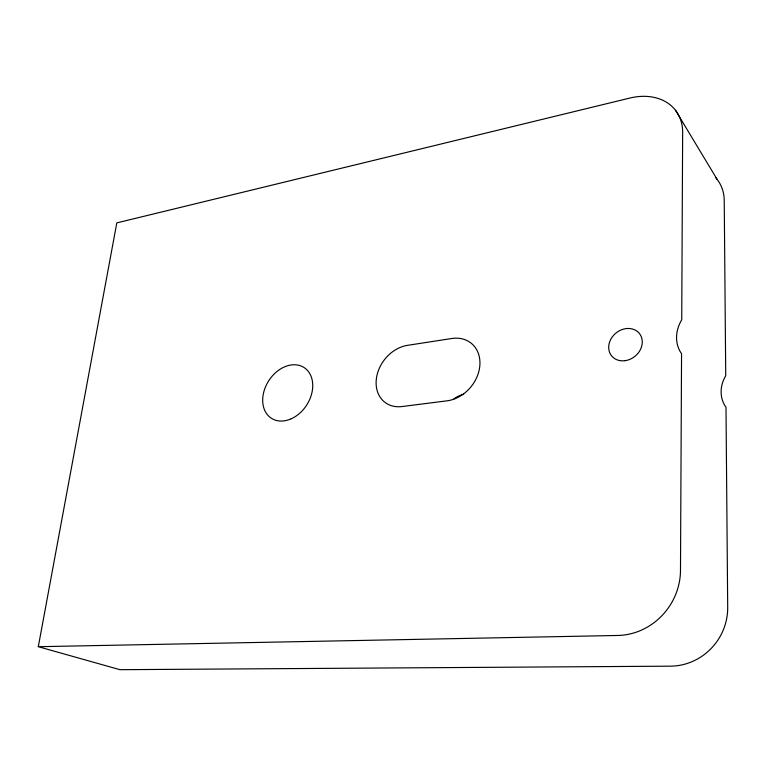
<?xml version="1.0" encoding="UTF-8"?>
<svg xmlns="http://www.w3.org/2000/svg" width="766" height="766" viewBox="0 0 766 766"><rect width="100%" height="100%" fill="white"/><g stroke="black" fill="none" stroke-linecap="round" stroke-linejoin="round"><path stroke-width="1.15" d="M38.3 646.696L116.805 222.896L629.939 98.038A57.105 43.116 -36.3 0 1 682.65 132.288L681.73 319.786A37.553 31.799 -31.6 0 0 681.558 353.729L680.486 570.459A62.621 58.321 -54.9 0 1 617.836 635.464L38.3 646.696L119.936 669.685L670.442 666.171A57 54.826 -54.4 0 0 727.7 607.352L725.996 407.292A34.355 29.998 -27.3 0 1 725.728 375.752L724.234 200.501A52.548 41.46 -34.1 0 0 715.846 177.865M675.488 110.247L717.235 179.55M453.912 398.837A30.659 25.335 -52.5 0 1 463.612 394.174M451.777 338.505L407.416 345.361A33.225 26.216 -52.9 0 0 376.24 379.955A33.225 26.216 -52.9 0 0 401.968 406.545L447.066 400.829A33.953 27.27 -50.7 0 0 479.861 365.382A33.953 27.27 -50.7 0 0 451.777 338.505M625.257 360.662A17.848 15.023 -38.8 0 0 640.137 334.503A17.848 15.023 -38.8 0 0 611.048 338.811A17.848 15.023 -38.8 0 0 625.257 360.662M291.147 418.82A30.171 22.54 -57.2 0 0 307.472 370.438A30.171 22.54 -57.2 0 0 264.538 389.434A30.171 22.54 -57.2 0 0 291.147 418.82"/></g></svg>
